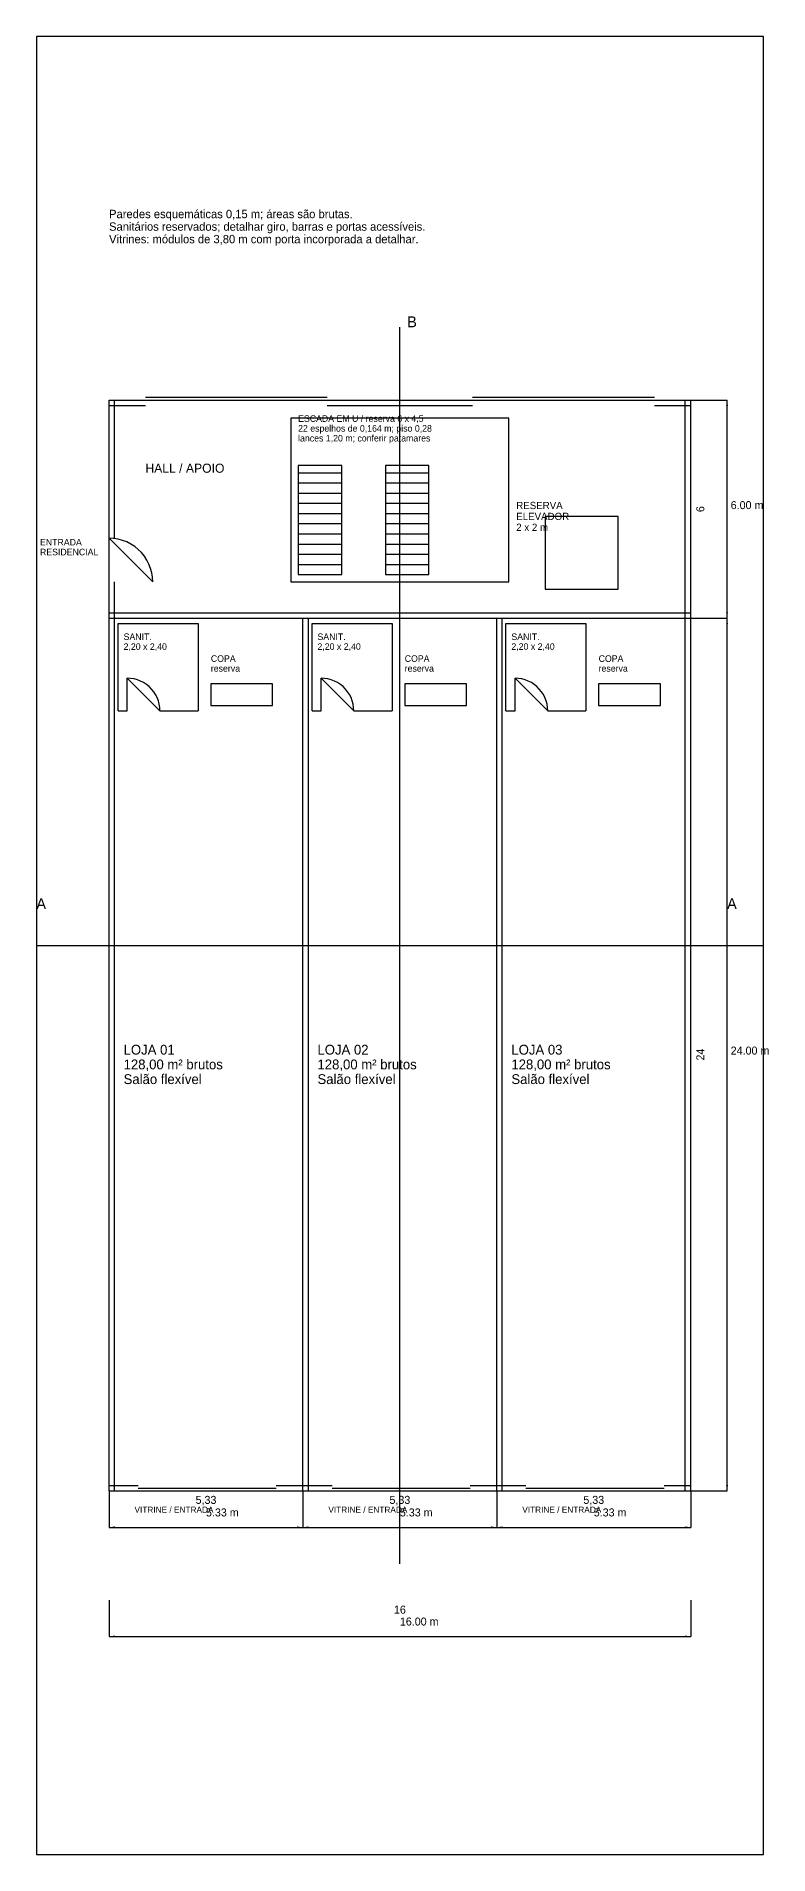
# Model space of a CAD drawing. Header units: metres. Extents: x -3 to 341, y -5 to 52.
# Drawn here: x 65 to 85.1, y 0 to 50 of the extents above; entities that cross this region are included whole.
import ezdxf

# ---------------------------------------------------------------- set-up
doc = ezdxf.new("R2010")
doc.units = ezdxf.units.M
for name, color, linetype in [('COTAS', 2, 'Continuous'), ('ESQUADRIAS', 4, 'Continuous'), ('MOBILIARIO', 8, 'Continuous'), ('PAREDES', 7, 'Continuous'), ('TERRENO', 5, 'Continuous'), ('TEXTOS', 3, 'Continuous')]:
    doc.layers.add(name, color=color, linetype=linetype)
doc.dimstyles.get("Standard").update_dxf_attribs({"dimtxt": 2.5, "dimasz": 2.5, "dimexe": 1.25, "dimexo": 0.625, "dimtad": 1, "dimcen": 2.5, "dimazin": 3, "dimtfac": 1, "dimtmove": 0, "dimatfit": 3})

# ---------------------------------------------------------------- blocks, each defined once
blk = doc.blocks.new('_CLOSEDFILLED')
at = {"color": 0, "linetype": 'BYBLOCK'}
blk.add_solid([(-1, 0.16), (0, 0), (-1, -0.16)], dxfattribs=at)
blk = doc.blocks.new('*D4')
at = {"color": 2}
for p, q in [((67, 7), (67, 6)), ((83, 7), (83, 6)), ((67.16, 6), (82.84, 6))]:
    blk.add_line(p, q, dxfattribs=at)
at = {"layer": 'Defpoints'}
for p in [(67, 7), (83, 7), (67, 6)]:
    blk.add_point(p, dxfattribs=at)
at = {"layer": 'COTAS', "color": 2, "xscale": 0.16, "yscale": 0.16, "rotation": 180}
blk.add_blockref('_CLOSEDFILLED', (67, 6), dxfattribs=at)
at = {"layer": 'COTAS', "color": 2, "xscale": 0.16, "yscale": 0.16}
blk.add_blockref('_CLOSEDFILLED', (83, 6), dxfattribs=at)
at = {"layer": 'COTAS', "color": 2, "insert": (75, 6.735), "char_height": 0.22, "attachment_point": 5}
blk.add_mtext('16', dxfattribs=at)
blk = doc.blocks.new('*D5')
at = {"color": 2}
for p, q in [((83, 34), (84, 34)), ((84, 10.16), (84, 33.84)), ((83, 10), (84, 10))]:
    blk.add_line(p, q, dxfattribs=at)
at = {"layer": 'Defpoints'}
for p in [(83, 34), (83, 10), (84, 10)]:
    blk.add_point(p, dxfattribs=at)
at = {"layer": 'COTAS', "color": 2, "xscale": 0.16, "yscale": 0.16}
for p, rotation in [((84, 34), 90), ((84, 10), 270)]:
    blk.add_blockref('_CLOSEDFILLED', p, dxfattribs=dict(at, rotation=rotation))
at = {"layer": 'COTAS', "color": 2, "insert": (83.265, 22), "char_height": 0.22, "attachment_point": 5, "rotation": 90}
blk.add_mtext('24', dxfattribs=at)
blk = doc.blocks.new('*D6')
at = {"color": 2}
for p, q in [((83, 40), (84, 40)), ((84, 34.16), (84, 39.84)), ((83, 34), (84, 34))]:
    blk.add_line(p, q, dxfattribs=at)
at = {"layer": 'Defpoints'}
for p in [(83, 40), (83, 34), (84, 34)]:
    blk.add_point(p, dxfattribs=at)
at = {"layer": 'COTAS', "color": 2, "xscale": 0.16, "yscale": 0.16}
for p, rotation in [((84, 40), 90), ((84, 34), 270)]:
    blk.add_blockref('_CLOSEDFILLED', p, dxfattribs=dict(at, rotation=rotation))
at = {"layer": 'COTAS', "color": 2, "insert": (83.265, 37), "char_height": 0.22, "attachment_point": 5, "rotation": 90}
blk.add_mtext('6', dxfattribs=at)
blk = doc.blocks.new('*D7')
at = {"color": 2}
for p, q in [((67, 10), (67, 9)), ((72.333, 10), (72.333, 9)), ((67.16, 9), (72.173, 9))]:
    blk.add_line(p, q, dxfattribs=at)
at = {"layer": 'Defpoints'}
for p in [(67, 10), (72.333, 10), (67, 9)]:
    blk.add_point(p, dxfattribs=at)
at = {"layer": 'COTAS', "color": 2, "xscale": 0.16, "yscale": 0.16, "rotation": 180}
blk.add_blockref('_CLOSEDFILLED', (67, 9), dxfattribs=at)
at = {"layer": 'COTAS', "color": 2, "xscale": 0.16, "yscale": 0.16}
blk.add_blockref('_CLOSEDFILLED', (72.333, 9), dxfattribs=at)
at = {"layer": 'COTAS', "color": 2, "insert": (69.667, 9.735), "char_height": 0.22, "attachment_point": 5}
blk.add_mtext('5,33', dxfattribs=at)
blk = doc.blocks.new('*D8')
at = {"color": 2}
for p, q in [((72.333, 10), (72.333, 9)), ((77.667, 10), (77.667, 9)), ((72.493, 9), (77.507, 9))]:
    blk.add_line(p, q, dxfattribs=at)
at = {"layer": 'Defpoints'}
for p in [(72.333, 10), (77.667, 10), (72.333, 9)]:
    blk.add_point(p, dxfattribs=at)
at = {"layer": 'COTAS', "color": 2, "xscale": 0.16, "yscale": 0.16, "rotation": 180}
blk.add_blockref('_CLOSEDFILLED', (72.333, 9), dxfattribs=at)
at = {"layer": 'COTAS', "color": 2, "xscale": 0.16, "yscale": 0.16}
blk.add_blockref('_CLOSEDFILLED', (77.667, 9), dxfattribs=at)
at = {"layer": 'COTAS', "color": 2, "insert": (75, 9.735), "char_height": 0.22, "attachment_point": 5}
blk.add_mtext('5,33', dxfattribs=at)
blk = doc.blocks.new('*D9')
at = {"color": 2}
for p, q in [((77.667, 10), (77.667, 9)), ((83, 10), (83, 9)), ((77.827, 9), (82.84, 9))]:
    blk.add_line(p, q, dxfattribs=at)
at = {"layer": 'Defpoints'}
for p in [(77.667, 10), (83, 10), (77.667, 9)]:
    blk.add_point(p, dxfattribs=at)
at = {"layer": 'COTAS', "color": 2, "xscale": 0.16, "yscale": 0.16, "rotation": 180}
blk.add_blockref('_CLOSEDFILLED', (77.667, 9), dxfattribs=at)
at = {"layer": 'COTAS', "color": 2, "xscale": 0.16, "yscale": 0.16}
blk.add_blockref('_CLOSEDFILLED', (83, 9), dxfattribs=at)
at = {"layer": 'COTAS', "color": 2, "insert": (80.333, 9.735), "char_height": 0.22, "attachment_point": 5}
blk.add_mtext('5,33', dxfattribs=at)

msp = doc.modelspace()

# ---------------------------------------------------------------- linework, layer by layer
at = {"layer": 'COTAS'}
for p, q in [((75, 8), (75, 42)), ((84, 34), (84, 40)), ((84, 10), (84, 34)), ((65, 25), (85, 25)), ((67, 9), (72.333, 9)), ((72.333, 9), (77.667, 9)), ((77.667, 9), (83, 9)), ((67, 6), (83, 6))]:
    msp.add_line(p, q, dxfattribs=at)
at = {"layer": 'ESQUADRIAS'}
for p, q in [((68, 40.08), (73, 40.08)), ((68, 40), (73, 40)), ((77, 40.08), (82, 40.08)), ((77, 40), (82, 40)), ((67, 35), (67, 36.2)), ((67, 36.2), (68.2, 35)), ((67.5, 31.45), (67.5, 32.35)), ((67.5, 32.35), (68.4, 31.45)), ((72.833, 31.45), (72.833, 32.35)), ((72.833, 32.35), (73.733, 31.45)), ((78.167, 31.45), (78.167, 32.35)), ((78.167, 32.35), (79.067, 31.45)), ((67.8, 10.08), (71.6, 10.08)), ((67.8, 10), (71.6, 10)), ((73.133, 10.08), (76.933, 10.08)), ((73.133, 10), (76.933, 10)), ((78.467, 10.08), (82.267, 10.08)), ((78.467, 10), (82.267, 10))]:
    msp.add_line(p, q, dxfattribs=at)
for points in [[(68.2, 35), (68.193, 35.125), (68.174, 35.249), (68.141, 35.371), (68.096, 35.488), (68.039, 35.6), (67.971, 35.705), (67.892, 35.803), (67.803, 35.892), (67.705, 35.971), (67.6, 36.039), (67.488, 36.096), (67.371, 36.141), (67.249, 36.174), (67.125, 36.193), (67, 36.2)], [(68.4, 31.45), (68.395, 31.544), (68.38, 31.637), (68.356, 31.728), (68.322, 31.816), (68.279, 31.9), (68.228, 31.979), (68.169, 32.052), (68.102, 32.119), (68.029, 32.178), (67.95, 32.229), (67.866, 32.272), (67.778, 32.306), (67.687, 32.33), (67.594, 32.345), (67.5, 32.35)], [(73.733, 31.45), (73.728, 31.544), (73.714, 31.637), (73.689, 31.728), (73.656, 31.816), (73.613, 31.9), (73.561, 31.979), (73.502, 32.052), (73.436, 32.119), (73.362, 32.178), (73.283, 32.229), (73.199, 32.272), (73.111, 32.306), (73.02, 32.33), (72.927, 32.345), (72.833, 32.35)], [(79.067, 31.45), (79.062, 31.544), (79.047, 31.637), (79.023, 31.728), (78.989, 31.816), (78.946, 31.9), (78.895, 31.979), (78.835, 32.052), (78.769, 32.119), (78.696, 32.178), (78.617, 32.229), (78.533, 32.272), (78.445, 32.306), (78.354, 32.33), (78.261, 32.345), (78.167, 32.35)]]:
    msp.add_lwpolyline(points, dxfattribs=at)
at = {"layer": 'MOBILIARIO'}
for p, q in [((71.5, 32.2), (69.8, 32.2)), ((69.8, 32.2), (69.8, 31.6)), ((71.5, 31.6), (71.5, 32.2)), ((76.833, 32.2), (75.133, 32.2)), ((75.133, 32.2), (75.133, 31.6)), ((76.833, 31.6), (76.833, 32.2)), ((82.167, 32.2), (80.467, 32.2)), ((80.467, 32.2), (80.467, 31.6)), ((82.167, 31.6), (82.167, 32.2)), ((69.8, 31.6), (71.5, 31.6)), ((75.133, 31.6), (76.833, 31.6)), ((80.467, 31.6), (82.167, 31.6))]:
    msp.add_line(p, q, dxfattribs=at)
at = {"layer": 'PAREDES'}
for p, q in [((67, 36.2), (67, 40)), ((67, 40), (68, 40)), ((67.15, 36.2), (67.15, 40)), ((73, 40), (77, 40)), ((82, 40), (83, 40)), ((82.85, 10), (82.85, 40)), ((83, 10), (83, 40)), ((67, 39.85), (68, 39.85)), ((78, 39.5), (72, 39.5)), ((72, 39.5), (72, 35)), ((73, 39.85), (77, 39.85)), ((78, 35), (78, 39.5)), ((82, 39.85), (83, 39.85)), ((73.4, 38.2), (72.2, 38.2)), ((72.2, 38.2), (72.2, 35.2)), ((72.2, 38), (73.4, 38)), ((73.4, 35.2), (73.4, 38.2)), ((75.8, 38.2), (74.6, 38.2)), ((74.6, 38.2), (74.6, 35.2)), ((74.6, 38), (75.8, 38)), ((75.8, 35.2), (75.8, 38.2)), ((72.2, 37.72), (73.4, 37.72)), ((74.6, 37.72), (75.8, 37.72)), ((72.2, 37.44), (73.4, 37.44)), ((72.2, 37.16), (73.4, 37.16)), ((74.6, 37.44), (75.8, 37.44)), ((74.6, 37.16), (75.8, 37.16)), ((72.2, 36.88), (73.4, 36.88)), ((72.2, 36.6), (73.4, 36.6)), ((74.6, 36.88), (75.8, 36.88)), ((74.6, 36.6), (75.8, 36.6)), ((81, 36.8), (79, 36.8)), ((79, 36.8), (79, 34.8)), ((81, 34.8), (81, 36.8)), ((72.2, 36.32), (73.4, 36.32)), ((72.2, 36.04), (73.4, 36.04)), ((74.6, 36.32), (75.8, 36.32)), ((74.6, 36.04), (75.8, 36.04)), ((72.2, 35.76), (73.4, 35.76)), ((74.6, 35.76), (75.8, 35.76)), ((67, 10), (67, 35)), ((67.15, 10), (67.15, 35)), ((72, 35), (78, 35)), ((72.2, 35.48), (73.4, 35.48)), ((72.2, 35.2), (73.4, 35.2)), ((72.2, 35.2), (73.4, 35.2)), ((74.6, 35.48), (75.8, 35.48)), ((74.6, 35.2), (75.8, 35.2)), ((74.6, 35.2), (75.8, 35.2)), ((79, 34.8), (81, 34.8)), ((67, 34.15), (83, 34.15)), ((67, 34), (83, 34)), ((72.333, 10), (72.333, 34)), ((72.483, 10), (72.483, 34)), ((77.667, 10), (77.667, 34)), ((77.817, 10), (77.817, 34)), ((67.25, 31.45), (67.25, 33.85)), ((67.25, 33.85), (69.45, 33.85)), ((69.45, 33.85), (69.45, 31.45)), ((72.583, 31.45), (72.583, 33.85)), ((72.583, 33.85), (74.783, 33.85)), ((74.783, 33.85), (74.783, 31.45)), ((77.917, 31.45), (77.917, 33.85)), ((77.917, 33.85), (80.117, 33.85)), ((80.117, 33.85), (80.117, 31.45)), ((67.25, 31.45), (67.5, 31.45)), ((68.4, 31.45), (69.45, 31.45)), ((72.583, 31.45), (72.833, 31.45)), ((73.733, 31.45), (74.783, 31.45)), ((77.917, 31.45), (78.167, 31.45)), ((79.067, 31.45), (80.117, 31.45)), ((67, 10.15), (67.8, 10.15)), ((67, 10), (67.8, 10)), ((71.6, 10.15), (73.133, 10.15)), ((71.6, 10), (73.133, 10)), ((76.933, 10.15), (78.467, 10.15)), ((76.933, 10), (78.467, 10)), ((82.267, 10.15), (83, 10.15)), ((82.267, 10), (83, 10))]:
    msp.add_line(p, q, dxfattribs=at)
at = {"layer": 'TERRENO'}
for p, q in [((85, 50), (65, 50)), ((65, 50), (65, 0)), ((85, 0), (85, 50)), ((65, 0), (85, 0))]:
    msp.add_line(p, q, dxfattribs=at)

# ---------------------------------------------------------------- texts
at = {"layer": 'TEXTOS'}
for s, height, p in [('Paredes esquemáticas 0,15 m; áreas são brutas.', 0.23, (67, 45)), ('Vitrines: módulos de 3,80 m com porta incorporada a detalhar.', 0.23, (67, 44.31)), ('Sanitários reservados; detalhar giro, barras e portas acessíveis.', 0.23, (67, 44.655)), ('B', 0.3, (75.2, 42)), ('ESCADA EM U / reserva 6 x 4,5', 0.18, (72.2, 39.4)), ('22 espelhos de 0,164 m; piso 0,28', 0.18, (72.2, 39.13)), ('lances 1,20 m; conferir patamares', 0.18, (72.2, 38.86)), ('HALL / APOIO', 0.25, (68, 38)), ('RESERVA', 0.2, (78.2, 37)), ('6.00 m', 0.22, (84.1, 37)), ('2 x 2 m', 0.2, (78.2, 36.4)), ('ELEVADOR', 0.2, (78.2, 36.7)), ('ENTRADA', 0.18, (65.1, 36)), ('RESIDENCIAL', 0.18, (65.1, 35.73)), ('SANIT.', 0.18, (67.4, 33.4)), ('SANIT.', 0.18, (72.733, 33.4)), ('SANIT.', 0.18, (78.067, 33.4)), ('2,20 x 2,40', 0.18, (67.4, 33.13)), ('2,20 x 2,40', 0.18, (72.733, 33.13)), ('2,20 x 2,40', 0.18, (78.067, 33.13)), ('COPA', 0.18, (69.8, 32.8)), ('reserva', 0.18, (69.8, 32.53)), ('COPA', 0.18, (75.133, 32.8)), ('reserva', 0.18, (75.133, 32.53)), ('COPA', 0.18, (80.467, 32.8)), ('reserva', 0.18, (80.467, 32.53)), ('A', 0.3, (65, 26)), ('A', 0.3, (84, 26)), ('LOJA 01', 0.27, (67.4, 22)), ('LOJA 02', 0.27, (72.733, 22)), ('LOJA 03', 0.27, (78.067, 22)), ('24.00 m', 0.22, (84.1, 22)), ('128,00 m² brutos', 0.27, (67.4, 21.595)), ('128,00 m² brutos', 0.27, (72.733, 21.595)), ('128,00 m² brutos', 0.27, (78.067, 21.595)), ('Salão flexível', 0.27, (67.4, 21.19)), ('Salão flexível', 0.27, (72.733, 21.19)), ('Salão flexível', 0.27, (78.067, 21.19)), ('VITRINE / ENTRADA', 0.17, (67.7, 9.4)), ('5.33 m', 0.22, (69.667, 9.3)), ('VITRINE / ENTRADA', 0.17, (73.033, 9.4)), ('5.33 m', 0.22, (75, 9.3)), ('VITRINE / ENTRADA', 0.17, (78.367, 9.4)), ('5.33 m', 0.22, (80.333, 9.3)), ('16.00 m', 0.22, (75, 6.3))]:
    msp.add_text(s, height=height, dxfattribs=at).set_placement(p)

# ---------------------------------------------------------------- dimensions: what is measured, and where the dimension line sits
at = {"layer": 'COTAS'}
for base, p1, p2, picture, middle in [((84, 34), (83, 34), (83, 40), '*D6', (83.265, 37)), ((84, 10), (83, 10), (83, 34), '*D5', (83.265, 22))]:
    dim = msp.add_linear_dim(base=base, p1=p1, p2=p2, angle=90, dimstyle='Standard', override={"dimtxt": 0.22, "dimasz": 0.16, "dimtad": 1, "dimdec": 2, "dimclrd": 2, "dimclre": 2, "dimclrt": 2}, dxfattribs=at)
    dim.commit()
    dim.dimension.update_dxf_attribs({"geometry": picture, "text_midpoint": middle})
for base, p1, p2, picture, middle in [((67, 9), (67, 10), (72.333, 10), '*D7', (69.667, 9.735)), ((72.333, 9), (72.333, 10), (77.667, 10), '*D8', (75, 9.735)), ((77.667, 9), (77.667, 10), (83, 10), '*D9', (80.333, 9.735)), ((67, 6), (67, 7), (83, 7), '*D4', (75, 6.735))]:
    dim = msp.add_linear_dim(base=base, p1=p1, p2=p2, dimstyle='Standard', override={"dimtxt": 0.22, "dimasz": 0.16, "dimtad": 1, "dimdec": 2, "dimclrd": 2, "dimclre": 2, "dimclrt": 2}, dxfattribs=at)
    dim.commit()
    dim.dimension.update_dxf_attribs({"geometry": picture, "text_midpoint": middle})

doc.saveas('drawing.dxf')
